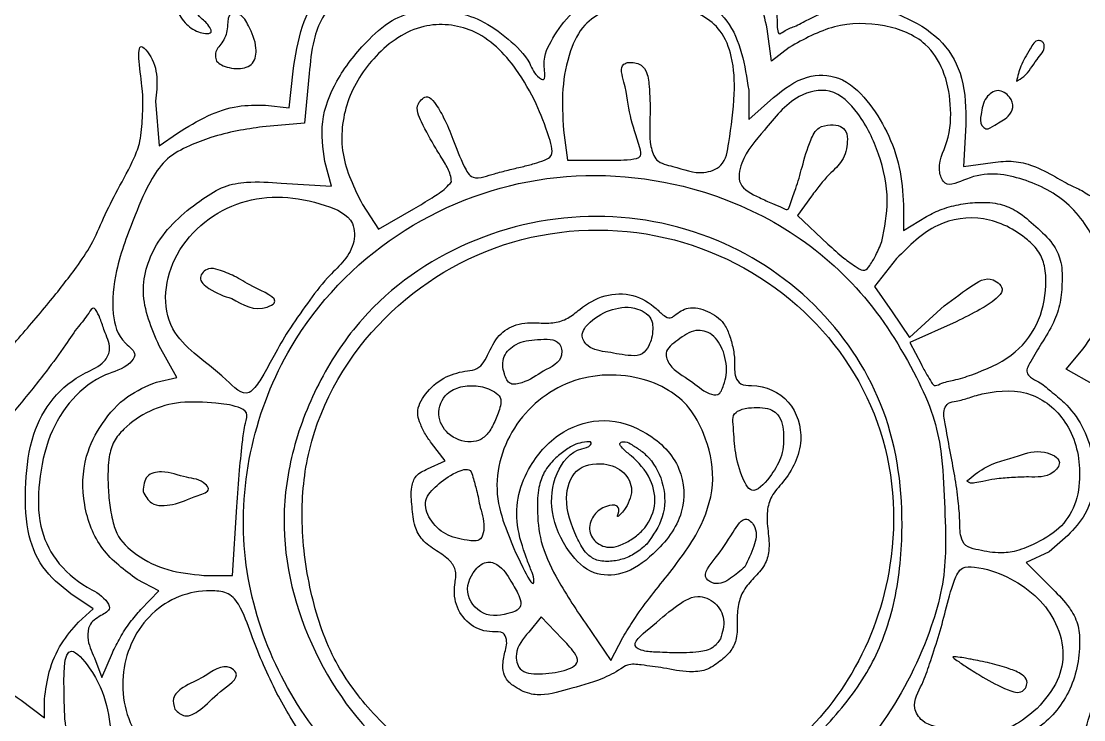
# Model space of a CAD drawing. Extents: x 1 to 188, y -1 to 173.
# Drawn here: x 73.31 to 113.23, y 123.69 to 149.94 of the extents above; entities that cross this region are included whole.
import ezdxf

# ---------------------------------------------------------------- set-up
doc = ezdxf.new("R2010")
doc.units = 0
doc.layers.get('0').update_dxf_attribs({"linetype": 'CONTINUOUS'})

msp = doc.modelspace()

# ---------------------------------------------------------------- linework, layer by layer
at = {"color": 7}
for p, q in [((79.466974, 149.886744), (79.466974, 149.886744)), ((101.502377, 148.441544), (101.335602, 149.65831)), ((102.163536, 148.961612), (101.502377, 148.441544)), ((80.648659, 148.448196), (80.648659, 148.448196)), ((83.378765, 146.68659), (83.521235, 148.066979)), ((84.128266, 147.973205), (83.945174, 146.115117)), ((100.638949, 147.34994), (100.638949, 146.253658)), ((110.699, 147.685087), (110.699, 147.685087)), ((78.350705, 146.941159), (78.485264, 145.264854)), ((100.638949, 146.253658), (101.574198, 147.074816)), ((82.477943, 146.791757), (83.378765, 146.68659)), ((83.945174, 146.115117), (82.373967, 145.972644)), ((109.370199, 146.43976), (109.370199, 146.43976)), ((78.485264, 145.264854), (79.177235, 145.740469)), ((93.682201, 145.845453), (93.831709, 144.720974)), ((108.798241, 146.054614), (108.70874, 144.483587)), ((99.892535, 145.38243), (99.892535, 145.382432)), ((84.962767, 143.746334), (84.707733, 144.669999)), ((93.831709, 144.720974), (95.27926, 144.720974)), ((108.70874, 144.483587), (109.814048, 144.635614)), ((83.07742, 143.858218), (84.962767, 143.746334)), ((89.475858, 143.90774), (89.475858, 143.90774)), ((103.001112, 143.371252), (102.477559, 142.635989)), ((86.122999, 143.05743), (86.730911, 142.130047)), ((106.459782, 143.040521), (106.459782, 142.08292)), ((86.730911, 142.130047), (88.060157, 142.889211)), ((102.477559, 142.635989), (103.608775, 141.568892)), ((106.459782, 142.08292), (107.319678, 142.607207)), ((105.644871, 141.664878), (105.644871, 141.664878)), ((106.197919, 141.020242), (105.370649, 139.975728)), ((105.370649, 139.975728), (106.024122, 139.014054)), ((81.21328, 139.518313), (81.21328, 139.518313)), ((106.024122, 139.014054), (106.677595, 138.052381)), ((106.677595, 138.052381), (107.855049, 139.137718)), ((108.431703, 138.649138), (106.699455, 137.863699)), ((79.153589, 136.549051), (78.486754, 137.742149)), ((96.887038, 137.747095), (96.887038, 137.747095)), ((106.699455, 137.863699), (107.115581, 137.059003)), ((82.804698, 137.378787), (82.804698, 137.378787)), ((99.687668, 137.521847), (99.687679, 137.521847)), ((112.568929, 136.86758), (113.207993, 137.627064)), ((78.386035, 136.380469), (79.153589, 136.549051)), ((92.919296, 136.792377), (92.919296, 136.792377)), ((109.027103, 136.652378), (109.027103, 136.652378)), ((113.636946, 136.26732), (112.568929, 136.86758)), ((91.124072, 134.955828), (91.124072, 134.955828)), ((89.240953, 133.419302), (88.722242, 134.078737)), ((88.574798, 133.11578), (89.240953, 133.419302)), ((101.432699, 132.814724), (101.432699, 132.814724)), ((108.841032, 132.666454), (108.841032, 132.666452)), ((77.884782, 132.269942), (77.884782, 132.269942)), ((81.247417, 129.110438), (81.407042, 131.690126)), ((81.407042, 131.690126), (81.407042, 131.690245)), ((90.55032, 131.668499), (90.55032, 131.668499)), ((96.814516, 130.289157), (96.814516, 130.289157)), ((111.328494, 130.273235), (111.328494, 130.273235)), ((111.926042, 130.003486), (111.066215, 129.593464)), ((100.491655, 129.434013), (100.491655, 129.434013)), ((111.066215, 129.593464), (112.07029, 128.589389)), ((78.471445, 128.538068), (77.665009, 128.955094)), ((80.161413, 129.110968), (81.247417, 129.110438)), ((97.583993, 129.110557), (97.583993, 129.110557)), ((76.014154, 127.852874), (75.163532, 128.425004)), ((77.795834, 127.832125), (78.471445, 128.538068)), ((75.457743, 127.357235), (76.014154, 127.852874)), ((91.874377, 127.761447), (91.874377, 127.761447)), ((92.837291, 127.554098), (92.372495, 126.980101)), ((93.624617, 126.732305), (92.837291, 127.554098)), ((94.50284, 127.310957), (95.45406, 125.908229)), ((95.45406, 125.908229), (95.913443, 126.78179)), ((99.580615, 126.729307), (99.580615, 126.729307)), ((76.338372, 125.274099), (76.729296, 126.200141)), ((76.053244, 126.018928), (76.338372, 125.274099)), ((94.019719, 125.662502), (94.019719, 125.662502)), ((91.784964, 124.96981), (91.784964, 124.96981)), ((109.436344, 125.291752), (109.436344, 125.291752)), ((73.3078, 124.421813), (74.180615, 123.756084)), ((74.180615, 123.756084), (74.180615, 124.457444)), ((79.075407, 124.083474), (79.075407, 124.083474)), ((84.213928, 122.494363), (83.406001, 123.794041)), ((111.476996, 124.114311), (111.476996, 124.114311))]:
    msp.add_line(p, q, dxfattribs=at)
for points, knots in [([(14.198915, 46.190162), (13.860481, 46.759163), (13.159493, 47.937722), (14.075879, 50.020087), (15.460105, 51.061633), (16.642375, 51.207594), (17.042732, 51.774637), (16.711432, 52.761236), (16.892117, 54.145573), (17.623089, 55.697151), (18.642829, 56.293192), (19.435405, 56.522029), (19.551084, 57.186508), (19.550453, 58.095021), (19.587885, 59.274738), (20.101205, 60.408366), (21.030266, 61.084339), (22.206609, 61.335844), (23.490123, 61.344621), (24.32885, 61.115411), (24.981955, 60.931652), (25.129636, 61.335767), (25.105988, 62.10086), (25.489511, 63.389212), (26.616876, 64.543755), (27.852511, 64.962921), (28.751064, 64.785667), (29.342852, 64.588035), (29.925726, 64.285574), (30.391436, 64.040852), (30.785, 63.850494), (31.051638, 64.016941), (31.150465, 64.33401), (31.441609, 64.672676), (31.896605, 65.311929), (32.855393, 65.976509), (34.38616, 65.918358), (35.694976, 65.18798), (36.370527, 64.615637), (37.126368, 64.210988), (37.11763, 64.973328), (37.682871, 65.643936), (38.485006, 66.423403), (39.351029, 67.018309), (40.040538, 66.852993), (40.546077, 66.671098), (41.116721, 66.386179), (41.564005, 66.040518), (42.133376, 65.959754), (42.485284, 66.359011), (42.904569, 66.614786), (42.927505, 67.188782), (42.439144, 67.234073), (42.064904, 67.465218), (41.727496, 67.803316), (41.400531, 68.256139), (41.17409, 68.810939), (40.493323, 69.030196), (39.027406, 68.638352), (36.611972, 68.619136), (33.545164, 69.159514), (30.962713, 70.23484), (29.074507, 71.89251), (27.640778, 73.49198), (26.286296, 75.520251), (25.575257, 78.315065), (25.622372, 82.342424), (26.233098, 86.505262), (26.72863, 90.254915), (26.868726, 92.735466), (26.577322, 94.397636), (26.02564, 95.5015), (25.049112, 96.075901), (23.434228, 96.128405), (21.329123, 95.643886), (19.680601, 93.850221), (19.339698, 91.742662), (20.389778, 90.934982), (21.197857, 91.007241), (21.787744, 91.456094), (22.114344, 92.000658), (21.882728, 92.544816), (21.356869, 92.460624), (20.930406, 92.474418), (20.593161, 92.683295), (20.480159, 93.104191), (20.577531, 93.688527), (21.317307, 93.861744), (22.239771, 93.498073), (22.792181, 92.115361), (22.032992, 90.602929), (20.388255, 90.062997), (18.958893, 90.967968), (18.496207, 92.636297), (19.084422, 94.49729), (20.569884, 96.266912), (23.109627, 97.176085), (25.929104, 97.167751), (28.896587, 96.458586), (31.732677, 95.201263), (34.10968, 94.128283), (35.13353, 92.972462), (35.995235, 92.937187), (35.128685, 93.679786), (34.553744, 94.127759), (33.433746, 94.790688), (32.154452, 95.435401), (30.864652, 96.077905), (29.81828, 96.721566), (29.165068, 97.405079), (28.652814, 98.131585), (28.018121, 98.864911), (27.164431, 99.815624), (26.250648, 100.812322), (25.594087, 102.048957), (25.39336, 103.470375), (25.949652, 105.086472), (27.260491, 106.363128), (28.584507, 107.023389), (29.426044, 106.810199), (29.707851, 107.085165), (29.153605, 107.568825), (28.402349, 108.13459), (26.541991, 108.55401), (24.272347, 108.778879), (21.864103, 108.993631), (19.768011, 109.670213), (18.204867, 111.039165), (16.949987, 113.060879), (16.821997, 116.228534), (17.500899, 119.446166), (18.125128, 122.572964), (17.082522, 125.210687), (14.807209, 126.074611), (12.788605, 126.55323), (11.156598, 127.710503), (10.306757, 129.105999), (9.548304, 130.286973), (9.003335, 131.006096), (8.53596, 131.581319), (7.758451, 131.743328), (6.762758, 132.023829), (5.059184, 132.409703), (3.115649, 132.601485), (1.428641, 134.234797), (1.678264, 138.120691), (2.790526, 143.817634), (7.04824, 151.040918), (13.212217, 157.625181), (20.974812, 163.253213), (28.939348, 168.088234), (35.064922, 170.973954), (39.084775, 172.223794), (41.972655, 172.397995), (45.700013, 172.433919), (49.431868, 172.523717), (52.377086, 172.425863), (54.850762, 171.750297), (57.71735, 170.719395), (61.00713, 169.176954), (63.675834, 167.65404), (65.74337, 166.330953), (67.27464, 165.370692), (68.894686, 164.370179), (70.589234, 163.259979), (72.354181, 162.03803), (73.558996, 161.151291), (74.142894, 160.721545)], [0, 0, 0, 0, 1.883715, 3.901693, 6.102992, 6.868618, 7.285832, 7.989116, 9.761465, 11.437811, 12.879503, 13.255182, 13.733613, 14.667863, 16.111801, 17.183298, 18.287248, 19.407402, 20.768274, 22.005829, 22.248225, 22.517413, 23.06019, 24.686376, 26.276317, 27.790337, 28.330729, 28.999165, 29.66317, 30.274333, 30.645428, 30.838411, 31.13254, 31.607904, 32.164437, 33.49642, 34.881378, 36.565879, 37.668737, 38.065986, 38.400613, 39.394515, 40.779992, 41.809953, 42.255622, 42.835461, 43.435734, 44.153797, 44.531509, 45.006355, 45.63844, 45.941908, 46.426491, 46.802676, 47.298722, 47.829377, 48.49806, 48.97288, 49.816255, 52.981292, 56.143052, 59.129943, 61.220635, 63.622363, 65.572281, 68.475173, 72.095269, 77.601964, 81.08089, 83.457781, 85.008677, 86.116868, 87.028902, 88.247169, 90.890764, 93.18329, 95.403647, 96.061847, 96.87292, 97.620609, 98.268067, 98.585895, 99.15203, 99.592416, 99.900715, 100.251484, 100.850431, 101.426748, 102.233018, 103.682732, 105.275841, 106.781232, 108.317604, 109.777767, 111.659506, 113.957694, 116.464128, 119.463879, 122.322168, 125.536597, 128.826513, 129.923037, 130.154708, 130.903208, 131.73422, 133.025882, 134.507201, 136.133828, 137.324989, 138.170864, 138.947522, 139.990802, 141.076211, 142.784588, 144.032192, 145.214127, 146.997618, 148.902706, 150.653438, 151.129912, 151.297683, 151.642576, 152.807875, 154.52637, 157.020533, 159.781365, 161.741786, 163.4994, 165.914353, 168.655542, 172.723683, 175.851004, 178.064574, 180.528487, 182.70366, 184.336743, 186.347696, 187.556562, 188.53828, 189.087865, 189.699967, 190.828553, 192.23192, 194.940941, 196.50599, 198.700839, 205.90588, 214.196875, 223.268041, 232.867441, 242.839906, 251.210069, 253.112247, 255.412699, 259.839449, 264.311061, 266.623178, 268.634077, 271.967145, 275.76139, 279.515393, 281.177013, 283.125051, 284.937772, 286.88906, 289.201855, 291.376762, 291.376762, 291.376762, 291.376762]), ([(117.446219, 102.850662), (117.865267, 104.054382), (118.766193, 106.642302), (120.568147, 110.584883), (122.807544, 114.843044), (124.917188, 118.64939), (126.413617, 121.887692), (126.655291, 124.124901), (126.634353, 125.788718), (126.101558, 127.35199), (125.221147, 129.05381), (124.334047, 130.751263), (123.804243, 132.335608), (123.814509, 133.733146), (123.92034, 135.233425), (124.291992, 136.962873), (124.869288, 138.959057), (125.481406, 140.963585), (125.847211, 142.915836), (125.885482, 144.684504), (125.904662, 146.254648), (125.707989, 147.609298), (124.652392, 150.044874), (121.599069, 153.573456), (115.550244, 156.867058), (109.373213, 158.898534), (103.045572, 159.422406), (96.563936, 159.176204), (89.237774, 158.553854), (82.648987, 157.860588), (77.964211, 157.116389), (74.821133, 156.092497), (72.377963, 154.30178), (69.993761, 151.912538), (67.405841, 148.68157), (64.892255, 145.299655), (63.806221, 141.033954), (64.66931, 137.906266), (65.301458, 135.533253), (65.569231, 134.218868), (65.768545, 133.145069), (65.576987, 132.092694), (65.314565, 130.839715), (64.653574, 128.360181), (63.572866, 125.189942), (64.478926, 120.703363), (66.840087, 117.827486), (68.750721, 115.16341), (70.007088, 113.337302), (71.282828, 111.362551), (72.385125, 109.067236), (73.44554, 106.616931), (73.957275, 104.749094), (74.185371, 103.806376), (74.243205, 103.415413), (74.910113, 103.231481), (74.99646, 105.42676), (75.944609, 106.983604), (76.53994, 109.336243), (76.929217, 111.37957), (77.137844, 113.336094), (77.30285, 115.589708), (77.29733, 117.470063), (77.421216, 118.892311), (77.088255, 119.386339), (76.720948, 119.531255), (76.614576, 119.183169), (76.788755, 118.833282), (76.863654, 118.272256), (76.938711, 117.636754), (76.950484, 117.173297), (76.956407, 116.94014)], [0, 0, 0, 0, 3.821929, 8.216898, 12.98969, 18.241239, 21.318988, 23.569141, 24.935939, 26.27059, 28.46998, 30.687409, 32.018652, 33.424345, 34.837839, 36.533392, 38.713708, 41.074361, 42.81839, 44.650183, 46.370958, 47.529455, 48.721388, 54.283135, 61.087564, 69.190288, 73.589715, 80.064205, 88.627765, 95.649947, 99.929349, 102.86038, 105.449182, 108.926439, 112.965365, 117.881479, 121.449532, 125.706272, 127.384625, 128.832509, 129.741116, 130.624447, 132.006177, 133.592136, 138.333588, 141.823084, 146.770997, 149.297697, 151.684286, 153.416201, 156.346899, 159.293101, 161.473738, 162.009032, 162.353139, 162.484879, 163.900076, 166.490474, 169.146982, 170.757758, 172.794504, 175.036781, 177.490387, 178.597616, 179.035581, 179.30404, 179.481569, 179.934792, 180.470401, 181.160675, 181.859513, 181.859513, 181.859513, 181.859513]), ([(93.13527, 152.059113), (93.808002, 152.627112), (95.073477, 153.695574), (97.572528, 154.105292), (99.526931, 153.444697), (100.766644, 152.345182), (101.452643, 151.318992), (101.707249, 150.432977), (101.703206, 149.855127), (101.718006, 149.641083), (101.772714, 149.422056), (102.056004, 149.643236), (102.389628, 149.740552), (103.101845, 150.143554), (104.059306, 150.52218), (105.386368, 150.522512), (106.704144, 150.059501), (107.99226, 149.242197), (108.794037, 147.747643), (108.796767, 146.648141), (108.798241, 146.054614)], [0, 0, 0, 0, 2.599514, 4.889937, 7.249157, 8.522325, 9.810747, 10.897362, 11.248284, 11.499963, 11.60285, 11.797549, 12.240711, 12.836885, 14.139708, 15.33804, 16.709277, 18.298075, 19.798778, 21.559158, 21.559158, 21.559158, 21.559158]), ([(101.335602, 149.65831), (101.170717, 150.374142), (100.860636, 151.720333), (99.277667, 153.187203), (97.318638, 153.583718), (95.395259, 153.193827), (93.676381, 152.187659), (92.831102, 151.141103), (92.393471, 150.599264)], [0, 0, 0, 0, 2.16186, 4.065587, 6.095409, 7.921573, 9.855373, 11.931403, 11.931403, 11.931403, 11.931403]), ([(83.521235, 148.066979), (83.607972, 148.639171), (83.769273, 149.703254), (84.471965, 151.101244), (85.682758, 152.266032), (87.50931, 152.836973), (89.66827, 152.614041), (90.785592, 151.746337), (91.340768, 151.315192)], [0, 0, 0, 0, 1.72784, 3.213194, 4.60569, 6.655511, 8.754722, 10.8279, 10.8279, 10.8279, 10.8279]), ([(91.066969, 150.906286), (90.455932, 151.392593), (89.298872, 152.313465), (86.92764, 152.277775), (85.476392, 151.177578), (84.591119, 150.124166), (84.230775, 149.119189), (84.166356, 148.399032), (84.128266, 147.973205)], [0, 0, 0, 0, 2.284683, 4.326278, 6.554502, 7.536907, 8.421546, 9.701413, 9.701413, 9.701413, 9.701413]), ([(84.707733, 144.669999), (84.643076, 145.169503), (84.50791, 146.213728), (85.129063, 147.804984), (86.112386, 149.033715), (87.125451, 149.999029), (88.298052, 150.399454), (89.458275, 150.364567), (90.641639, 150.004975), (91.60253, 149.304598), (92.389971, 148.548508), (92.587713, 147.909968), (93.024984, 147.671713), (92.874522, 148.517567), (93.177657, 149.170619), (93.848344, 150.217246), (95.336464, 151.150843), (97.617501, 151.581651), (100.216243, 150.085363), (100.493171, 148.293301), (100.638949, 147.34994)], [0, 0, 0, 0, 1.49152, 3.118067, 4.932894, 6.217713, 7.241229, 8.557529, 9.641098, 10.892587, 12.123314, 12.76896, 12.935733, 13.295738, 14.400592, 15.563581, 16.790418, 19.629244, 22.084759, 24.814151, 24.814151, 24.814151, 24.814151]), ([(99.892535, 145.382432), (99.981796, 145.990591), (100.139292, 147.063654), (100.080627, 148.503547), (99.555881, 149.868161), (98.003811, 150.645184), (96.170356, 150.713343), (94.504973, 150.092007), (93.856239, 148.723552), (93.594863, 147.370314), (93.652449, 146.364904), (93.682201, 145.845453)], [0, 0, 0, 0, 1.840808, 3.248009, 4.294654, 6.058284, 8.005792, 9.811755, 10.920527, 12.374406, 13.928484, 13.928484, 13.928484, 13.928484]), ([(79.466974, 149.886744), (79.308076, 150.074741), (79.064672, 150.36272), (79.692582, 150.521915), (80.018801, 150.068235), (80.340106, 149.838249), (80.49966, 149.483377), (80.185244, 149.474447), (79.95585, 149.531022), (79.683232, 149.671291), (79.538735, 149.81525), (79.466974, 149.886744)], [0, 0, 0, 0, 0.529395, 0.810937, 1.486035, 1.968672, 2.150875, 2.370031, 2.634929, 2.943376, 3.247682, 3.247682, 3.247682, 3.247682]), ([(80.648659, 148.448196), (80.626339, 148.509141), (80.579179, 148.637906), (80.629205, 148.854869), (80.772827, 149.039562), (80.931447, 149.246176), (81.029927, 149.518595), (81.068163, 149.832345), (81.081602, 150.281765), (81.624793, 150.215), (81.896193, 149.659155), (82.183207, 149.070045), (82.093799, 148.297905), (81.533816, 148.126934), (81.136882, 148.191301), (80.838966, 148.270174), (80.705208, 148.395298), (80.648659, 148.448196)], [0, 0, 0, 0, 0.191654, 0.404933, 0.629893, 0.889916, 1.186314, 1.469443, 1.901383, 2.202848, 2.765069, 3.640782, 4.222153, 4.786023, 5.137913, 5.451329, 5.680878, 5.680878, 5.680878, 5.680878]), ([(89.475858, 143.90774), (89.463136, 143.998118), (89.427046, 144.254514), (89.194669, 144.669905), (88.787375, 145.307284), (88.413393, 145.991463), (88.057552, 146.763737), (88.560091, 147.221933), (88.929742, 146.783399), (89.214443, 146.271679), (89.572107, 145.425399), (89.830223, 144.689201), (90.206288, 143.999265), (90.704891, 144.087216), (91.120162, 144.227569), (91.607775, 144.349873), (92.108151, 144.468587), (92.568647, 144.582945), (92.904808, 144.697579), (93.355554, 144.883061), (93.048881, 145.866274), (92.680561, 146.85889), (91.825112, 148.373161), (90.47583, 149.739006), (88.267985, 149.961023), (86.549828, 148.73643), (85.442739, 146.993869), (85.216074, 144.890234), (85.81616, 143.677522), (86.122999, 143.05743)], [0, 0, 0, 0, 0.272203, 0.772218, 1.404535, 2.531555, 3.228459, 3.652232, 3.994348, 4.659773, 5.541687, 6.651271, 7.173607, 7.576458, 7.996453, 8.532021, 9.067486, 9.548017, 9.940892, 10.165096, 10.895413, 12.264467, 13.770207, 15.955265, 17.777174, 19.893136, 21.914558, 23.865276, 25.906423, 25.906423, 25.906423, 25.906423]), ([(113.207993, 137.627064), (113.462748, 137.993073), (113.965226, 138.714991), (114.126591, 140.094628), (113.765373, 141.652673), (112.71914, 143.231253), (110.821274, 144.142143), (109.291694, 144.327988), (108.050184, 143.634186), (107.664472, 144.527506), (108.211079, 145.455755), (108.268209, 146.79151), (108.02496, 148.077089), (107.246359, 149.298836), (105.690112, 149.894385), (103.822024, 149.881905), (102.714936, 149.267583), (102.163536, 148.961612)], [0, 0, 0, 0, 1.320199, 2.603964, 4.018873, 6.068871, 8.048407, 10.055916, 10.870046, 11.283885, 12.499862, 13.906276, 15.218915, 16.387848, 18.0745, 19.953404, 21.817812, 21.817812, 21.817812, 21.817812]), ([(67.977218, 123.157432), (67.800171, 123.950776), (67.429598, 125.611295), (67.509685, 128.183784), (67.93553, 130.554422), (68.854396, 132.756708), (70.622937, 135.097314), (72.568935, 137.277253), (74.286281, 139.279304), (75.258111, 140.506614), (75.976616, 141.555375), (76.402599, 142.578407), (76.943841, 143.66251), (77.482211, 144.589455), (77.816786, 145.488155), (77.864591, 146.460551), (77.920022, 147.339471), (77.556426, 149.376185), (78.502323, 148.26911), (78.419939, 147.547545), (78.350705, 146.941159)], [0, 0, 0, 0, 2.430393, 5.086969, 7.654103, 9.623222, 12.181306, 16.401301, 18.40361, 20.089806, 21.100293, 22.202186, 23.402165, 24.739215, 25.402091, 26.284826, 27.481471, 28.943102, 29.283166, 31.073519, 31.073519, 31.073519, 31.073519]), ([(110.699, 147.685087), (110.745243, 147.880026), (110.850113, 148.322106), (111.150449, 148.773337), (111.410971, 149.257836), (111.642341, 149.200983), (111.727697, 149.126944), (111.786673, 148.85403), (111.380664, 148.45002), (111.126756, 147.937349), (110.794531, 147.741425), (110.699, 147.685087)], [0, 0, 0, 0, 0.587488, 1.332296, 1.776187, 1.890539, 1.995975, 2.099636, 2.683383, 3.494729, 3.822194, 3.822194, 3.822194, 3.822194]), ([(95.27926, 144.720974), (95.563091, 144.716964), (95.965099, 144.711283), (96.649012, 144.807293), (96.451027, 145.558328), (96.130816, 146.392819), (96.071235, 147.364459), (95.765074, 148.259453), (96.109832, 148.404571), (96.307047, 148.393125), (96.57416, 148.34774), (96.85765, 148.024584), (96.912097, 147.345145), (96.961608, 146.395295), (96.870811, 145.476292), (97.135823, 144.619539), (98.001331, 144.464226), (98.768454, 144.12649), (99.757675, 144.491173), (99.84363, 145.059227), (99.892535, 145.38243)], [0, 0, 0, 0, 0.928923, 1.315694, 1.617259, 2.874594, 4.160039, 4.83143, 4.984251, 5.190621, 5.425837, 5.774363, 6.375117, 7.416749, 8.634128, 9.194403, 9.844896, 11.031437, 11.717285, 12.622602, 12.622602, 12.622602, 12.622602]), ([(109.814048, 144.635614), (110.074855, 144.66424), (110.579785, 144.719661), (111.392565, 144.511368), (112.092492, 144.140706), (112.762035, 143.741482), (113.159928, 143.595919), (113.527326, 143.315524), (113.56884, 143.697819), (113.599222, 144.062885), (113.603768, 144.929975), (113.655586, 146.034826), (114.019029, 147.247586), (114.188387, 148.078396), (114.835719, 148.523487), (114.68516, 147.238941), (114.745041, 146.061579), (114.653117, 143.665819), (115.551891, 141.173361), (117.279047, 138.723328), (119.121168, 136.154241), (120.655106, 133.664787), (121.748672, 131.601432), (122.370421, 129.410121), (122.215633, 126.196509), (121.93378, 122.766813), (121.622476, 119.595365), (120.954204, 117.578795), (119.629481, 115.925077), (117.624192, 114.697899), (115.349518, 114.258419), (113.810543, 114.303665), (113.130365, 115.38142), (113.095116, 114.251615), (113.218526, 113.442069), (113.389029, 111.87347), (113.658891, 110.395651), (114.10871, 108.323954), (114.927389, 105.499777), (115.845718, 103.914728), (116.490987, 100.901192), (117.022637, 101.64062), (117.202716, 102.144603), (117.357221, 102.592601), (117.446219, 102.850656)], [0, 0, 0, 0, 0.781814, 1.513619, 2.463513, 3.192711, 3.735649, 3.975555, 4.154905, 4.607851, 5.241053, 6.659716, 7.960509, 8.992891, 9.238203, 9.829524, 11.362751, 13.993134, 16.339871, 19.313011, 22.906985, 25.845323, 28.076769, 29.895703, 32.597541, 37.632471, 40.266089, 42.136036, 43.910512, 46.511331, 49.01211, 50.734677, 51.147669, 51.566173, 52.978287, 54.381669, 56.021929, 57.547042, 60.810467, 64.056746, 65.599297, 65.863679, 66.460744, 67.271921, 67.271921, 67.271921, 67.271921]), ([(101.574198, 147.074816), (101.971359, 147.391559), (102.679875, 147.956611), (104.140742, 147.925381), (105.139957, 146.97612), (105.871382, 145.801794), (106.36301, 144.460227), (106.427485, 143.514339), (106.459782, 143.040521)], [0, 0, 0, 0, 1.484758, 2.648731, 4.013627, 5.40173, 6.816, 8.235509, 8.235509, 8.235509, 8.235509]), ([(105.644871, 141.664878), (105.74613, 142.175455), (105.963217, 143.270071), (105.576896, 144.959271), (104.900647, 146.39031), (103.804268, 147.520661), (102.221922, 147.137087), (101.312205, 145.896064), (100.399368, 144.926732), (100.167642, 143.722634), (100.94917, 143.36498), (101.494011, 143.094562), (101.823786, 142.982712), (102.129922, 142.803095), (102.244708, 143.251721), (102.436751, 143.699679), (102.669557, 144.548274), (102.876836, 145.3001), (103.20641, 145.987019), (103.695702, 146.054681), (104.076662, 146.044645), (104.34434, 145.776844), (104.353934, 145.415164), (104.301145, 145.046058), (104.1644, 144.706581), (103.925755, 144.425838), (103.619657, 144.152989), (103.314479, 143.786824), (103.106512, 143.511029), (103.001112, 143.371252)], [0, 0, 0, 0, 1.548838, 3.320526, 5.039803, 6.38908, 7.550862, 9.364778, 10.872862, 11.625797, 12.520474, 13.056958, 13.465799, 13.659362, 13.906024, 14.510204, 15.344899, 16.416097, 16.971584, 17.417373, 17.798678, 18.073968, 18.456715, 18.824417, 19.202207, 19.531874, 19.920597, 20.43189, 20.957313, 20.957313, 20.957313, 20.957313]), ([(109.370199, 146.43976), (109.402957, 146.661928), (109.461143, 147.056541), (110.003896, 147.448369), (110.459776, 147.139944), (110.62904, 146.711087), (110.357708, 146.2721), (109.968147, 146.116872), (109.601064, 145.827406), (109.314843, 146.072443), (109.347576, 146.289645), (109.370199, 146.43976)], [0, 0, 0, 0, 0.660051, 1.172381, 1.667126, 2.06953, 2.441809, 3.051504, 3.409353, 3.597831, 4.019575, 4.019575, 4.019575, 4.019575]), ([(79.177235, 145.740469), (79.550629, 145.969329), (80.259566, 146.403848), (81.390746, 146.796108), (82.132174, 146.793141), (82.477943, 146.791757)], [0, 0, 0, 0, 1.313636, 2.494106, 3.525733, 3.525733, 3.525733, 3.525733]), ([(82.373967, 145.972644), (82.055441, 145.928828), (81.400148, 145.838688), (80.477966, 145.598032), (79.592036, 145.266297), (78.758731, 144.829965), (78.085142, 143.880011), (77.494806, 142.445012), (76.848936, 140.77613), (76.669563, 139.073337), (76.948894, 137.974086), (77.707488, 137.471267), (77.223903, 136.866118), (76.284859, 136.670293), (75.144739, 135.775498), (74.282922, 134.342519), (73.945154, 132.672151), (73.915832, 131.032728), (74.558038, 129.595028), (75.569715, 128.736121), (76.366368, 128.378424), (76.729702, 127.833351), (76.230465, 127.573482), (75.836349, 127.303603), (75.766375, 126.646274), (75.941009, 126.264371), (76.053244, 126.018928)], [0, 0, 0, 0, 0.964251, 1.983715, 2.847389, 3.81159, 4.74134, 6.260591, 8.472526, 10.094136, 11.287107, 11.850216, 12.206305, 13.221023, 14.753767, 16.357635, 18.155908, 19.813668, 21.187579, 22.746454, 23.608227, 23.926161, 24.357615, 24.924643, 25.371391, 26.174931, 26.174931, 26.174931, 26.174931]), ([(99.522045, 118.825989), (100.71005, 119.39927), (103.106608, 120.555746), (105.863558, 123.540036), (107.287936, 126.386075), (107.923745, 128.574716), (108.075793, 130.147786), (107.988043, 131.871436), (107.931904, 133.597147), (107.588366, 135.191865), (106.639462, 137.245387), (105.010556, 139.848442), (102.068822, 142.31371), (97.940046, 144.087298), (92.686746, 144.4061), (87.162494, 142.217107), (82.559344, 137.416457), (80.839396, 129.92934), (84.177695, 122.27454), (89.6255, 118.479129), (94.158872, 118.008563), (96.855977, 118.139107), (98.66676, 118.605635), (99.522045, 118.825989)], [0, 0, 0, 0, 3.928944, 7.925837, 11.912538, 13.380305, 14.739495, 16.629453, 18.554734, 19.911881, 21.487576, 25.318467, 29.026818, 32.807306, 38.648206, 44.305453, 50.097603, 58.002629, 65.735275, 73.926392, 76.374873, 79.328982, 81.973257, 81.973257, 81.973257, 81.973257]), ([(78.486754, 137.742149), (78.199644, 138.408839), (77.648161, 139.689418), (78.367333, 141.882907), (79.729356, 143.016911), (80.893209, 143.770301), (81.926951, 143.943473), (82.642542, 143.890445), (83.07742, 143.858218)], [0, 0, 0, 0, 2.113675, 4.059957, 6.398947, 7.32923, 8.173074, 9.48035, 9.48035, 9.48035, 9.48035]), ([(88.060157, 142.889211), (88.287423, 143.02722), (88.692826, 143.273405), (89.189218, 143.591079), (89.402816, 143.827048), (89.475858, 143.90774)], [0, 0, 0, 0, 0.799353, 1.425909, 1.751511, 1.751511, 1.751511, 1.751511]), ([(82.804698, 137.378787), (82.976641, 137.68492), (83.356621, 138.36145), (84.050045, 139.326264), (84.847043, 140.418932), (85.836774, 141.21856), (85.856587, 142.577313), (84.050521, 143.354175), (81.531352, 143.499082), (78.865027, 141.526683), (78.489019, 138.721495), (79.900812, 137.334591), (80.787454, 136.731347), (81.696641, 135.765956), (82.173487, 136.262042), (82.457058, 136.728164), (82.678473, 137.14255), (82.804698, 137.378787)], [0, 0, 0, 0, 1.053018, 2.327081, 3.551933, 5.143745, 5.908194, 7.135306, 10.281114, 13.393294, 16.182004, 17.395688, 18.966581, 19.951054, 20.238942, 20.840508, 21.638225, 21.638225, 21.638225, 21.638225]), ([(107.319678, 142.607207), (107.514194, 142.704879), (107.924816, 142.911064), (108.601666, 143.079908), (109.332952, 143.151954), (110.066586, 143.112462), (110.806333, 142.787956), (111.427746, 142.222966), (112.049632, 141.668373), (112.413044, 140.93116), (112.42374, 140.162114), (112.37148, 139.365094), (112.105699, 138.573384), (111.653897, 137.856226), (111.31781, 137.283619), (111.019737, 136.799613), (111.248999, 136.509877), (111.605682, 136.376197), (112.00497, 136.015728), (112.90791, 135.306724), (113.745177, 133.742039), (113.593496, 131.397652), (112.474383, 130.461957), (111.926042, 130.003486)], [0, 0, 0, 0, 0.651505, 1.375317, 2.075068, 2.856018, 3.548799, 4.447799, 5.36503, 6.028765, 6.841388, 7.63502, 8.419773, 9.324045, 10.12334, 10.552954, 10.773979, 11.120967, 11.690094, 12.362193, 14.570154, 16.721533, 18.788361, 18.788361, 18.788361, 18.788361]), ([(92.092505, 119.858835), (90.473364, 120.513529), (87.247263, 121.817993), (84.038611, 126.110654), (82.936649, 130.412698), (83.454643, 133.939751), (84.474701, 136.495034), (86.42331, 139.425109), (89.985042, 141.915554), (94.912289, 142.952958), (99.785544, 141.925496), (103.681621, 139.127107), (106.135665, 135.083486), (106.546733, 131.046606), (106.13577, 127.781068), (105.151298, 125.335874), (103.417908, 123.218609), (101.269808, 121.281594), (98.494242, 119.982905), (96.065818, 119.667864), (94.195192, 119.67553), (93.053209, 119.708495), (92.370716, 119.815298), (92.092505, 119.858835)], [0, 0, 0, 0, 5.153231, 10.267701, 15.412913, 18.044681, 20.838189, 23.608087, 28.503939, 33.428635, 38.329385, 42.998241, 47.441539, 52.091021, 54.870915, 57.269713, 59.880723, 63.013296, 65.879298, 68.921141, 70.270128, 71.496824, 72.340992, 72.340992, 72.340992, 72.340992]), ([(109.027103, 136.652378), (109.546428, 136.857833), (110.532862, 137.248084), (111.574761, 138.500459), (111.825464, 139.753169), (111.799392, 140.693544), (111.564414, 141.310603), (110.830568, 142.020933), (109.532206, 142.702467), (107.558907, 142.408456), (106.671247, 141.503039), (106.197919, 141.020242)], [0, 0, 0, 0, 1.655529, 3.144599, 4.655854, 5.386103, 5.94858, 6.581945, 8.407947, 10.145271, 12.129972, 12.129972, 12.129972, 12.129972]), ([(98.011239, 120.536327), (99.350864, 121.06211), (101.958731, 122.08566), (104.786796, 125.396896), (106.336771, 129.790267), (105.9413, 135.012324), (102.693701, 139.660122), (97.562737, 142.295591), (91.665031, 142.130601), (86.603819, 139.094567), (84.115786, 134.89482), (83.763594, 131.1891), (84.100111, 128.530183), (84.903852, 126.015994), (86.421875, 123.921497), (88.354719, 122.189357), (90.258477, 121.055925), (91.819146, 120.361399), (93.085751, 120.119044), (94.375467, 120.100614), (95.718401, 120.159589), (96.915667, 120.287297), (97.673455, 120.459547), (98.011239, 120.536327)], [0, 0, 0, 0, 4.26066, 8.294285, 12.595236, 17.998115, 23.313942, 28.88889, 34.634486, 40.223421, 45.934245, 48.490411, 51.277376, 53.935638, 56.310042, 58.943082, 61.673054, 62.927387, 64.044897, 65.513127, 66.787287, 68.078624, 69.117174, 69.117174, 69.117174, 69.117174]), ([(103.608775, 141.568892), (103.810641, 141.385379), (104.166773, 141.061627), (104.599977, 140.758861), (105.003074, 140.503494), (105.237849, 140.826971), (105.440653, 141.170205), (105.571987, 141.488333), (105.644871, 141.664878)], [0, 0, 0, 0, 0.802516, 1.415792, 1.721499, 1.977409, 2.429935, 2.994208, 2.994208, 2.994208, 2.994208]), ([(81.21328, 139.518313), (80.933087, 139.610062), (80.497758, 139.75261), (79.880218, 140.273921), (80.316162, 140.713066), (80.804344, 140.57819), (81.386442, 140.351381), (81.934251, 139.962341), (83.139203, 139.479503), (82.155792, 138.979017), (81.636908, 139.275917), (81.21328, 139.518313)], [0, 0, 0, 0, 0.937213, 1.45613, 1.90235, 2.273095, 2.915483, 3.711574, 4.732929, 5.041195, 6.412116, 6.412116, 6.412116, 6.412116]), ([(107.855049, 139.137718), (108.209593, 139.408663), (108.788696, 139.851217), (109.701149, 140.446361), (110.304428, 139.855981), (109.831776, 139.4117), (109.269923, 139.055925), (108.738353, 138.797955), (108.431703, 138.649138)], [0, 0, 0, 0, 1.397887, 2.283269, 2.798777, 3.179, 3.917388, 4.92409, 4.92409, 4.92409, 4.92409]), ([(88.722242, 134.078737), (88.630735, 134.209159), (88.452637, 134.462998), (88.277636, 134.847065), (88.136851, 135.360882), (88.502234, 136.003216), (89.127475, 136.566218), (89.821863, 136.782081), (90.348196, 136.817165), (90.663753, 137.049492), (90.899301, 137.531964), (91.178209, 138.153846), (91.928683, 138.617391), (92.676094, 138.607081), (93.33029, 138.582515), (93.870674, 138.757665), (94.414855, 139.233418), (95.202209, 139.704488), (96.298318, 139.734481), (97.04241, 139.290101), (97.397474, 138.90597), (97.677844, 138.74138), (97.962601, 138.976567), (98.392627, 139.255944), (99.128356, 139.077098), (99.682656, 138.688327), (99.926381, 138.138992), (100.065192, 137.649576), (100.130984, 137.111398), (100.078226, 136.642625), (100.336194, 136.238476), (101.1465, 136.300023), (102.297352, 135.78966), (102.803051, 134.092502), (102.178647, 132.852466), (101.480629, 132.138511), (101.294015, 131.470107), (101.365195, 130.780321), (101.440176, 130.09899), (101.262412, 129.45524), (100.83261, 129.024543), (100.431789, 128.573246), (100.214867, 127.995814), (100.205574, 127.382222), (100.220959, 126.784629), (99.989148, 126.237528), (99.549525, 125.869008), (99.045155, 125.513771), (98.283009, 125.459989), (97.483883, 125.632899), (96.723008, 125.730179), (96.140642, 125.807254), (95.686162, 125.494749), (94.965164, 125.117201), (93.891592, 124.857524), (92.97807, 124.571592), (92.385886, 124.661793), (92.080844, 124.782677), (91.884018, 124.907162), (91.784964, 124.96981)], [0, 0, 0, 0, 0.476409, 0.927222, 1.268453, 2.026566, 2.942823, 3.778519, 4.150078, 4.501912, 4.888033, 5.749527, 6.502865, 7.370654, 7.945426, 8.465392, 9.022107, 10.102428, 11.151199, 12.147889, 12.547262, 12.79719, 12.977014, 13.565844, 14.302566, 15.061864, 15.525858, 16.069193, 16.589644, 17.144185, 17.457959, 17.86548, 19.385959, 20.893817, 22.604694, 23.287079, 23.859258, 24.610951, 25.357256, 25.905167, 26.541516, 27.150509, 27.707474, 28.343864, 28.982662, 29.485509, 30.059033, 30.684004, 31.294312, 32.277342, 33.123428, 33.646429, 33.931493, 34.73581, 36.091359, 37.247065, 37.52511, 37.871755, 38.222946, 38.222946, 38.222946, 38.222946]), ([(75.163532, 128.425004), (74.778569, 128.734414), (74.009456, 129.35258), (73.454291, 130.895978), (73.438843, 132.605491), (73.648556, 134.338486), (74.430529, 135.831902), (75.470046, 136.660393), (76.379565, 137.00904), (76.718196, 137.641694), (76.467441, 138.172434), (76.31161, 138.672331), (76.192632, 138.957922), (76.010787, 139.244369), (75.74788, 138.802224), (75.417763, 138.45331), (74.903705, 137.65677), (74.176726, 136.689423), (73.233737, 135.502207), (71.854285, 133.879327), (70.354956, 132.140744), (69.039481, 130.301697), (68.260221, 128.639531), (68.114688, 126.638865), (68.078349, 125.596013), (68.170347, 123.722773), (68.513071, 124.096457), (68.599198, 124.284384), (68.615948, 124.434185), (68.624365, 124.509464)], [0, 0, 0, 0, 1.456705, 2.910333, 4.719517, 6.572848, 8.089982, 9.641731, 10.475498, 10.918806, 11.608787, 12.10481, 12.470087, 12.634096, 12.906639, 13.530824, 14.374912, 15.599963, 17.224434, 18.898187, 21.996555, 24.117651, 25.635222, 27.531773, 29.574613, 30.442786, 30.633531, 30.855483, 31.079684, 31.079684, 31.079684, 31.079684]), ([(96.887038, 137.747095), (96.92687, 137.841378), (97.010509, 138.039356), (97.038772, 138.354744), (97.028641, 138.821967), (96.39235, 139.255848), (95.486157, 139.159764), (94.766015, 138.779128), (94.264439, 138.167583), (94.660982, 137.583356), (95.39943, 137.516049), (96.043318, 137.358019), (96.671586, 137.374115), (96.817376, 137.626499), (96.887038, 137.747095)], [0, 0, 0, 0, 0.304804, 0.64003, 0.948784, 1.653556, 2.589209, 3.561272, 4.1587, 4.586096, 5.367112, 6.248605, 6.676816, 7.068654, 7.068654, 7.068654, 7.068654]), ([(99.687679, 137.521847), (99.577268, 137.765697), (99.376944, 138.208129), (98.569839, 138.408414), (98.026568, 137.988078), (97.424704, 137.564407), (97.72848, 136.815529), (98.458552, 136.495917), (98.94547, 135.997596), (99.551648, 135.830176), (99.697619, 136.277121), (99.815974, 136.646563), (99.808822, 137.089546), (99.728803, 137.37507), (99.687668, 137.521847)], [0, 0, 0, 0, 0.767139, 1.391864, 2.159363, 2.816921, 3.254655, 4.255705, 5.102133, 5.428863, 5.839742, 6.230675, 6.663722, 7.121829, 7.121829, 7.121829, 7.121829]), ([(92.919296, 136.792377), (93.22952, 136.942313), (93.687198, 137.163516), (93.556303, 138.038914), (92.663997, 137.972332), (91.940766, 137.909922), (91.351525, 137.361806), (91.402823, 136.764725), (91.646162, 136.229923), (92.319008, 136.382992), (92.675008, 136.625778), (92.919296, 136.792377)], [0, 0, 0, 0, 0.906659, 1.337606, 2.172061, 2.999412, 3.644029, 4.291449, 4.72619, 5.145392, 6.062082, 6.062082, 6.062082, 6.062082]), ([(107.115581, 137.059003), (107.188003, 136.920837), (107.313672, 136.681087), (107.472814, 136.430198), (107.616745, 136.197084), (107.944481, 136.380661), (108.393678, 136.446584), (108.795967, 136.577284), (109.027103, 136.652378)], [0, 0, 0, 0, 0.461289, 0.800437, 0.946675, 1.175974, 1.705069, 2.419587, 2.419587, 2.419587, 2.419587]), ([(97.583993, 129.110557), (98.051854, 129.713512), (98.886016, 130.788534), (99.442476, 132.720458), (99.071458, 134.26801), (98.471281, 135.424387), (97.605269, 136.149612), (96.054724, 136.765519), (93.660473, 136.610268), (91.487663, 134.643663), (90.970837, 132.32734), (91.653199, 130.510066), (91.901885, 129.891803), (92.561246, 128.602621), (92.572393, 129.060552), (92.447496, 129.342301), (92.196264, 130.010415), (91.887731, 130.941795), (91.935302, 132.169582), (92.481421, 133.442199), (93.53772, 134.60005), (95.244715, 135.104344), (96.908713, 134.540234), (98.196702, 133.266729), (98.288031, 131.324965), (97.220615, 129.987469), (96.036628, 129.102471), (94.714738, 129.092077), (93.741025, 130.070989), (93.145224, 131.41947), (93.280043, 132.930741), (94.012911, 133.866397), (94.650104, 133.912617), (94.77028, 134.16344), (94.395128, 134.112483), (94.121581, 134.050755), (93.716147, 133.81043), (93.312593, 133.473978), (92.927129, 133.015872), (92.715386, 132.357161), (92.682786, 131.472405), (92.787148, 130.312761), (93.464742, 128.858063), (94.115221, 127.888636), (94.50284, 127.310957)], [0, 0, 0, 0, 2.278663, 4.062684, 5.803435, 6.916436, 7.9207, 9.113726, 11.869517, 14.593762, 17.32206, 18.557969, 19.899087, 20.596674, 20.722495, 21.066103, 21.561209, 22.839744, 23.996195, 25.148973, 26.942181, 28.516606, 30.18716, 31.993485, 33.611435, 35.504775, 36.895408, 37.931372, 39.143772, 40.782372, 42.233109, 43.547945, 43.902135, 43.983168, 44.235331, 44.573347, 45.036878, 45.54614, 46.179199, 46.791509, 47.582708, 48.825972, 50.242675, 52.33177, 52.33177, 52.33177, 52.33177]), ([(77.665009, 128.955094), (77.189997, 129.3057), (76.22716, 130.016371), (75.574925, 131.764803), (75.605466, 133.479223), (76.315086, 134.857909), (77.206086, 135.879767), (78.011555, 136.221561), (78.386035, 136.380469)], [0, 0, 0, 0, 1.737949, 3.522784, 5.353141, 6.715941, 8.105124, 9.312165, 9.312165, 9.312165, 9.312165]), ([(91.124072, 134.955828), (91.198263, 135.125896), (91.313468, 135.389982), (91.350029, 135.81733), (90.993453, 136.101868), (90.482216, 136.256921), (89.842891, 136.244592), (89.190202, 135.946903), (88.868633, 135.160699), (89.308688, 134.335033), (90.028037, 134.079585), (90.596573, 134.196395), (90.920899, 134.513773), (91.050688, 134.796161), (91.124072, 134.955828)], [0, 0, 0, 0, 0.564692, 0.876864, 1.173308, 1.822072, 2.476881, 3.047252, 3.887845, 4.680496, 5.591306, 5.96299, 6.367226, 6.893154, 6.893154, 6.893154, 6.893154]), ([(114.403008, 136.283901), (114.789666, 136.002004), (115.532267, 135.460604), (116.201076, 134.194972), (116.380407, 132.794594), (116.144975, 131.358978), (115.54767, 130.100337), (114.874659, 129.265479), (114.292354, 128.971889), (114.185891, 128.636414), (114.68461, 128.328102), (115.170432, 127.759341), (115.635865, 126.768073), (115.757289, 125.678027), (115.658215, 124.551971), (115.073479, 123.407481), (114.290101, 122.595703), (113.687951, 121.798353), (113.376756, 121.121371), (113.28292, 120.353118), (113.026124, 119.809179), (113.290749, 119.260185), (113.578002, 120.007372), (113.99637, 120.401713), (114.563133, 121.179004), (114.99458, 121.691524), (115.220676, 121.960106)], [0, 0, 0, 0, 1.419341, 2.725929, 4.158247, 5.590097, 7.02626, 8.310569, 8.721665, 8.922981, 9.216257, 10.235386, 11.281013, 12.399839, 13.503823, 14.620039, 16.173121, 16.87681, 17.612082, 18.372613, 19.191069, 19.350107, 19.872228, 20.534771, 21.504992, 22.573227, 22.573227, 22.573227, 22.573227]), ([(111.328494, 130.273235), (111.672764, 130.450852), (112.332491, 130.791222), (112.968776, 131.766788), (113.163941, 133.15898), (112.806351, 134.801541), (111.332548, 136.124451), (109.869425, 136.071253), (108.943163, 135.805701), (108.512092, 135.655332), (108.133202, 135.630801), (107.920432, 135.277555), (108.05482, 134.658925), (108.191528, 133.832631), (108.389943, 132.861706), (108.510559, 131.979591), (108.580662, 131.213933), (108.559394, 130.645211), (108.769088, 130.184328), (109.330599, 130.051995), (109.921818, 129.935861), (110.673832, 129.988821), (111.093973, 130.171349), (111.328494, 130.273235)], [0, 0, 0, 0, 1.146089, 2.19626, 3.33841, 5.302073, 6.998962, 8.805702, 9.391753, 9.891525, 10.196821, 10.448965, 11.007181, 12.01208, 13.005039, 13.965069, 14.686842, 15.304097, 15.677469, 16.076797, 16.92452, 17.528081, 18.290645, 18.290645, 18.290645, 18.290645]), ([(81.407042, 131.690245), (81.437925, 132.147575), (81.494226, 132.981312), (81.609449, 134.051119), (81.689695, 134.729739), (81.860976, 135.260067), (81.275475, 135.524382), (80.475059, 135.593959), (79.323839, 135.688581), (78.112343, 135.340308), (77.286175, 134.773277), (76.749346, 134.163397), (76.572203, 133.482895), (76.55436, 132.734995), (76.598368, 131.946001), (76.708532, 131.275896), (76.91799, 130.504655), (77.670723, 129.802959), (78.810193, 129.247243), (79.703869, 129.157113), (80.161413, 129.110968)], [0, 0, 0, 0, 1.381, 2.517638, 3.165601, 3.551616, 3.929747, 4.781106, 6.109794, 7.296225, 8.495771, 9.075495, 9.686648, 10.551995, 11.320538, 12.050592, 12.594102, 13.68093, 14.985147, 16.353394, 16.353394, 16.353394, 16.353394]), ([(101.432699, 132.814724), (101.59017, 133.043714), (101.915734, 133.517138), (101.982041, 134.350774), (101.888429, 135.05125), (101.497282, 135.35505), (101.144418, 135.431014), (100.727864, 135.421202), (100.336721, 135.377116), (100.017021, 135.134833), (100.118114, 134.201987), (100.092194, 133.383788), (100.766807, 132.032145), (101.193697, 132.533841), (101.432699, 132.814724)], [0, 0, 0, 0, 0.81739, 1.689908, 2.482641, 2.756514, 3.119928, 3.541084, 4.006299, 4.293156, 4.62047, 6.591964, 7.253122, 8.094146, 8.094146, 8.094146, 8.094146]), ([(96.814516, 130.289157), (97.04529, 130.616149), (97.506927, 131.270256), (97.51229, 132.511713), (97.077078, 133.37901), (96.567004, 133.835475), (96.238128, 134.032167), (95.990972, 134.176536), (95.731793, 134.074225), (95.973584, 133.803259), (96.378751, 133.488491), (97.021533, 132.796476), (97.203902, 131.700408), (96.79921, 130.897843), (96.278786, 130.477799), (95.877392, 130.253267), (95.396798, 130.11725), (94.866266, 130.297164), (94.573782, 130.855423), (94.804587, 131.432425), (95.207696, 131.707192), (95.729479, 131.815092), (95.792574, 131.51698), (95.677952, 131.285926), (95.866828, 131.441301), (96.053009, 131.680676), (96.365797, 132.300961), (95.979906, 133.066614), (95.138363, 133.406482), (94.016081, 133.185334), (93.657493, 131.830079), (94.049844, 130.809527), (94.437643, 130.010266), (94.878689, 129.658434), (95.386878, 129.619177), (95.900373, 129.702086), (96.394092, 129.927035), (96.673071, 130.167327), (96.814516, 130.289157)], [0, 0, 0, 0, 1.176858, 2.354161, 3.516303, 3.977396, 4.386999, 4.673068, 4.815166, 5.022534, 5.450697, 6.60193, 7.607731, 8.617361, 9.118065, 9.602856, 9.990948, 10.588563, 11.119395, 11.697603, 12.24581, 12.643188, 12.940279, 13.044236, 13.144771, 13.413016, 14.194669, 14.901188, 15.722046, 16.793812, 17.852627, 19.39436, 20.037096, 20.49261, 21.009937, 21.507623, 22.050444, 22.608697, 22.608697, 22.608697, 22.608697]), ([(108.841032, 132.666452), (109.047652, 132.835964), (109.611125, 133.29824), (110.675596, 133.558836), (111.583702, 133.888497), (112.498361, 133.458026), (111.954557, 132.766831), (111.243201, 132.82884), (110.518275, 132.790415), (109.942882, 132.746827), (109.48353, 132.657284), (109.174797, 132.596656), (108.944321, 132.561389), (108.866745, 132.640299), (108.841032, 132.666454)], [0, 0, 0, 0, 0.796157, 2.171194, 3.164007, 3.836952, 4.284485, 5.214345, 5.862764, 6.483386, 6.944482, 7.24952, 7.463495, 7.569579, 7.569579, 7.569579, 7.569579]), ([(77.884782, 132.269942), (77.904063, 132.486079), (77.941557, 132.90637), (78.750092, 133.084146), (79.427367, 132.760909), (80.0946, 132.73332), (80.445169, 132.273852), (79.654052, 132.030495), (79.14374, 131.755503), (78.192448, 131.685407), (77.973877, 132.10067), (77.884782, 132.269942)], [0, 0, 0, 0, 0.58608, 1.139668, 2.103573, 2.853082, 3.066177, 3.52503, 4.549543, 5.331068, 5.868851, 5.868851, 5.868851, 5.868851]), ([(91.784964, 124.96981), (91.679662, 125.057493), (91.472975, 125.229598), (91.377681, 125.683396), (91.445466, 126.168212), (91.603524, 126.60465), (91.412602, 127.03211), (90.837255, 126.946718), (90.177756, 127.187951), (89.602643, 127.891392), (89.551939, 128.651139), (89.691197, 129.258328), (89.39569, 129.739227), (88.895946, 130.039934), (88.365219, 130.395331), (88.03868, 131.000514), (87.997336, 131.693383), (87.92089, 132.332717), (88.113659, 132.908158), (88.414512, 133.043613), (88.574798, 133.11578)], [0, 0, 0, 0, 0.399957, 0.785035, 1.318313, 1.869441, 2.137394, 2.532946, 3.374926, 4.215032, 5.08012, 5.582405, 6.011264, 6.656149, 7.330123, 7.893433, 8.643378, 9.388218, 9.830324, 10.334452, 10.334452, 10.334452, 10.334452]), ([(90.55032, 131.668499), (90.508066, 131.886332), (90.432687, 132.27494), (90.302761, 132.707562), (90.177064, 133.195702), (89.461164, 132.930021), (88.985888, 132.569252), (88.37759, 131.956956), (88.636875, 131.156531), (89.242675, 130.597328), (89.907678, 130.445167), (90.584675, 130.366076), (90.755663, 131.006813), (90.635993, 131.392431), (90.55032, 131.668499)], [0, 0, 0, 0, 0.656548, 1.17126, 1.436497, 1.963827, 2.834807, 3.538612, 4.246033, 5.063689, 5.901054, 6.397159, 6.744113, 7.618438, 7.618438, 7.618438, 7.618438]), ([(100.491655, 129.434013), (100.616528, 129.686471), (100.845164, 130.14871), (101.002686, 130.827147), (100.488739, 131.437977), (99.894575, 130.487248), (99.563688, 129.945891), (98.811233, 129.072426), (99.453873, 128.709873), (99.997969, 128.994781), (100.323477, 129.284385), (100.491655, 129.434013)], [0, 0, 0, 0, 0.850856, 1.557882, 1.982624, 2.695968, 3.884671, 4.716851, 5.06032, 5.702176, 6.388294, 6.388294, 6.388294, 6.388294]), ([(91.874377, 127.761447), (91.955322, 127.823722), (92.126964, 127.955775), (92.009232, 128.397863), (91.714632, 128.857871), (91.419387, 129.425879), (90.799927, 129.706851), (90.204379, 129.242664), (89.900246, 128.326239), (90.795989, 127.431401), (91.501602, 127.647357), (91.874377, 127.761447)], [0, 0, 0, 0, 0.281641, 0.597215, 1.199727, 1.994615, 2.458376, 3.007018, 4.012525, 4.990824, 6.08651, 6.08651, 6.08651, 6.08651]), ([(111.476996, 124.114311), (111.766406, 124.443568), (112.306154, 125.05763), (112.536224, 126.308679), (112.177766, 127.459905), (111.411433, 128.428707), (110.348617, 129.105571), (109.434624, 129.417354), (108.594089, 129.45935), (108.257959, 128.696386), (108.062417, 127.840903), (107.763381, 126.77773), (107.458644, 125.856001), (107.179137, 124.992108), (106.710489, 124.248971), (107.24139, 123.437147), (108.300299, 123.366711), (109.418513, 123.133285), (110.630814, 123.384352), (111.192632, 123.869004), (111.476996, 124.114311)], [0, 0, 0, 0, 1.294275, 2.41382, 3.638251, 4.799168, 6.059701, 7.32854, 7.782318, 8.32889, 9.515122, 10.562988, 11.603914, 12.414113, 13.358415, 13.91402, 14.972006, 16.315297, 17.400998, 18.513741, 18.513741, 18.513741, 18.513741]), ([(95.913443, 126.78179), (96.043268, 126.996649), (96.350649, 127.505362), (96.916556, 128.277683), (97.357576, 128.828019), (97.583993, 129.110557)], [0, 0, 0, 0, 0.752843, 1.782477, 2.868784, 2.868784, 2.868784, 2.868784]), ([(83.406001, 123.794041), (83.238862, 124.086975), (82.876006, 124.722929), (82.411803, 125.719622), (81.964184, 126.799623), (81.675174, 127.718234), (81.207175, 128.444978), (79.963654, 128.657351), (78.116521, 127.988355), (76.887445, 125.659562), (77.288065, 123.207923), (78.964772, 121.708112), (81.106163, 121.342309), (82.485008, 121.812609), (83.232167, 122.067452)], [0, 0, 0, 0, 1.011188, 2.195274, 3.299698, 4.500636, 5.133502, 5.723045, 8.083001, 10.511544, 13.040259, 14.920063, 16.898962, 19.239607, 19.239607, 19.239607, 19.239607]), ([(112.07029, 128.589389), (112.288756, 128.368241), (112.666052, 127.986312), (113.041051, 127.296288), (113.121675, 126.186907), (112.814739, 124.698213), (111.515947, 123.160888), (110.280781, 122.810871), (109.638764, 122.628938)], [0, 0, 0, 0, 0.930892, 1.607675, 2.298708, 4.219697, 6.034489, 7.998802, 7.998802, 7.998802, 7.998802]), ([(99.580615, 126.729307), (99.653999, 126.97273), (99.796147, 127.444252), (99.425798, 128.124964), (98.634938, 128.457991), (97.715981, 127.824548), (97.156035, 127.321383), (96.151959, 126.502695), (96.711073, 126.247854), (97.184317, 126.227379), (97.920612, 126.188236), (98.634344, 126.206337), (99.299789, 126.328317), (99.494021, 126.60566), (99.580615, 126.729307)], [0, 0, 0, 0, 0.735833, 1.42535, 2.118609, 3.049798, 4.337238, 5.180021, 5.405269, 5.930311, 6.659199, 7.57955, 8.123614, 8.561312, 8.561312, 8.561312, 8.561312]), ([(76.729296, 126.200141), (76.822169, 126.389797), (77.017767, 126.789227), (77.375478, 127.337602), (77.6613, 127.673854), (77.795834, 127.832125)], [0, 0, 0, 0, 0.633239, 1.333645, 1.95649, 1.95649, 1.95649, 1.95649]), ([(98.641876, 111.275746), (98.899691, 111.068285), (99.352663, 110.703783), (100.133922, 110.357809), (101.124689, 110.291893), (102.326898, 110.458232), (103.637351, 111.125926), (104.522705, 112.040883), (105.137897, 112.854645), (105.406351, 113.581623), (105.368118, 114.331936), (105.258204, 114.946006), (105.703312, 115.581179), (105.994193, 115.086012), (106.378657, 114.916182), (106.867533, 114.847314), (108.120858, 114.767961), (110.171267, 115.298266), (111.520022, 117.871954), (111.374782, 119.899982), (110.590539, 121.20231), (111.067033, 121.759035), (111.778042, 121.802089), (112.577807, 122.006214), (113.145816, 122.786395), (113.407026, 123.751556), (113.786195, 124.775387), (114.12877, 125.616347), (114.419503, 126.319389), (114.800447, 126.84099), (114.6036, 127.506685), (114.279524, 127.792607), (114.068442, 127.978839)], [0, 0, 0, 0, 0.990527, 1.740319, 2.51743, 3.937401, 5.334699, 6.837803, 7.720675, 8.380314, 9.116259, 9.91907, 10.324551, 10.823826, 11.109232, 11.622685, 12.271255, 14.914071, 17.35221, 20.282639, 20.938455, 21.328436, 22.215483, 23.008792, 23.705275, 24.971343, 26.008064, 26.981478, 27.682507, 28.326026, 28.77229, 29.605955, 29.605955, 29.605955, 29.605955]), ([(74.180615, 124.457444), (74.224622, 124.805778), (74.316777, 125.535238), (74.757925, 126.542884), (75.23308, 127.095803), (75.457743, 127.357235)], [0, 0, 0, 0, 1.050568, 2.200039, 3.230987, 3.230987, 3.230987, 3.230987]), ([(92.372495, 126.980101), (92.160366, 126.728744), (91.822237, 126.328085), (91.981146, 125.446609), (92.701729, 125.392247), (93.241017, 125.438671), (93.672096, 125.509467), (93.916006, 125.616844), (94.019719, 125.662502)], [0, 0, 0, 0, 0.948595, 1.512042, 2.256835, 2.745046, 3.203912, 3.543369, 3.543369, 3.543369, 3.543369]), ([(94.019719, 125.662502), (94.104667, 125.729903), (94.289332, 125.876423), (94.018138, 126.338654), (93.783615, 126.573255), (93.624617, 126.732305)], [0, 0, 0, 0, 0.287687, 0.625395, 1.336337, 1.336337, 1.336337, 1.336337]), ([(76.71213, 122.856688), (76.629093, 123.764344), (76.520006, 124.956743), (74.853233, 126.836934), (74.929097, 124.509256), (74.929405, 123.343838), (75.405047, 122.027908), (76.167791, 121.12101), (76.531518, 120.451383), (77.009746, 120.133021), (77.053945, 120.662902), (77.02438, 121.14288), (76.906252, 121.954681), (76.780071, 122.540996), (76.71213, 122.856688)], [0, 0, 0, 0, 2.908999, 3.821592, 5.552607, 6.842889, 7.99981, 9.536385, 10.275724, 10.516885, 10.844994, 11.367818, 12.207284, 13.186562, 13.186562, 13.186562, 13.186562]), ([(79.075407, 124.083474), (79.036714, 124.224173), (78.946619, 124.551785), (79.488436, 125.00961), (80.195763, 125.24634), (80.924395, 125.871437), (81.617877, 125.298238), (80.61109, 124.681388), (80.209895, 124.140972), (79.47279, 123.708531), (79.194603, 123.971009), (79.075407, 124.083474)], [0, 0, 0, 0, 0.408527, 0.951244, 1.820799, 2.885263, 3.157852, 4.077479, 5.126857, 5.726753, 6.176496, 6.176496, 6.176496, 6.176496]), ([(109.436344, 125.291752), (109.235985, 125.413222), (108.889338, 125.623378), (108.603674, 125.820826), (108.218071, 126.078666), (108.676403, 126.02109), (109.033494, 125.952252), (109.728703, 125.815922), (110.362262, 125.634622), (110.853467, 125.448334), (111.178085, 125.127997), (110.931542, 124.610423), (110.168979, 124.870402), (109.728962, 125.123463), (109.436344, 125.291752)], [0, 0, 0, 0, 0.665964, 1.152196, 1.355316, 1.545691, 2.051722, 2.766612, 3.52486, 4.062357, 4.348472, 4.767597, 5.304976, 6.371783, 6.371783, 6.371783, 6.371783]), ([(68.624365, 124.509464), (68.659208, 124.596942), (68.746949, 124.817233), (69.089798, 125.059499), (69.704827, 125.404306), (70.744328, 125.559468), (72.085177, 125.236752), (72.881588, 124.705904), (73.3078, 124.421813)], [0, 0, 0, 0, 0.278007, 0.700084, 1.20935, 2.404914, 3.731103, 5.257949, 5.257949, 5.257949, 5.257949]), ([(75.727187, 115.445492), (74.83217, 115.324109), (73.113534, 115.091025), (70.777529, 116.771761), (69.856672, 119.070979), (69.494661, 120.917819), (69.364337, 122.223891), (70.252856, 122.922809), (71.478556, 122.35081), (72.818231, 121.690241), (74.184077, 120.925883), (74.771345, 119.943894), (75.625915, 119.974123), (74.171609, 121.893014), (73.457056, 123.22718), (71.154683, 125.15562), (69.200063, 124.674882), (68.830242, 123.760643), (68.655462, 123.210288), (68.597947, 122.801983), (68.56938, 122.599177)], [0, 0, 0, 0, 2.61901, 5.029096, 7.964709, 9.775877, 10.863403, 11.558799, 12.712856, 14.468128, 16.246469, 17.327226, 17.578897, 18.354882, 21.828933, 24.455353, 26.21509, 26.720382, 27.341086, 27.953655, 27.953655, 27.953655, 27.953655])]:
    msp.add_open_spline(points, degree=3, knots=knots, dxfattribs=at)

doc.saveas('drawing.dxf')
